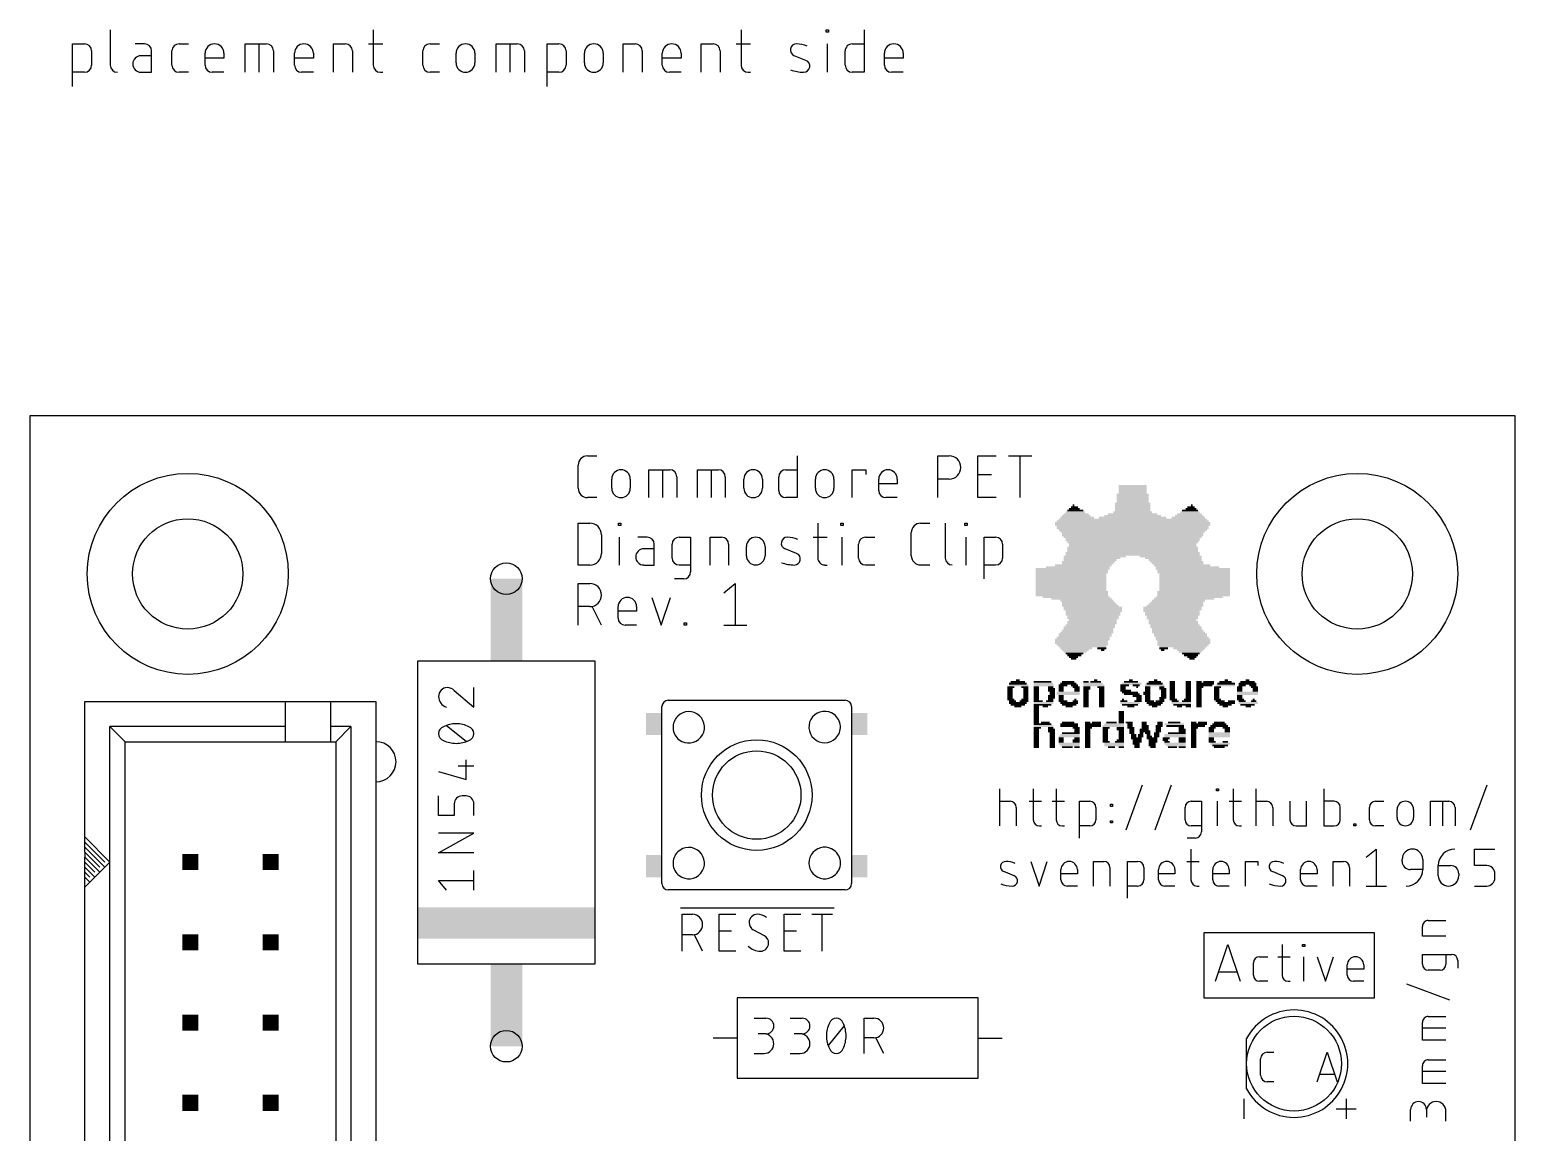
# Model space of a CAD drawing. Extents: x 0 to 47, y 0 to 89.2.
# Drawn here: x 0 to 47, y 54.33 to 89.22 of the extents above; entities that cross this region are included whole.
import ezdxf

# ---------------------------------------------------------------- set-up
doc = ezdxf.new("R2010")
doc.units = 0
for name, color, linetype in [('20', 30, 'CONTINUOUS'), ('21', 253, 'CONTINUOUS'), ('51', 253, 'CONTINUOUS')]:
    doc.layers.add(name, color=color, linetype=linetype)

# ---------------------------------------------------------------- blocks, each defined once
blk = doc.blocks.new('RECT')
blk.add_solid([(-0.5, -0.5), (0.5, -0.5), (-0.5, 0.5), (0.5, 0.5)])

msp = doc.modelspace()

# ---------------------------------------------------------------- linework, layer by layer
at = {"layer": '20'}
for p, q in [((0, 77), (0, 0)), ((47, 77), (0, 77)), ((47, 0), (47, 77))]:
    msp.add_line(p, q, dxfattribs=at)
at = {"layer": '21'}
for p, q in [((2.5485, 89.2238), (2.5485, 88.102)), ((10.8694, 89.2238), (10.8694, 88.102)), ((22.5046, 89.2238), (22.5046, 88.102)), ((25.2019, 89.1491), (25.2019, 89.2238)), ((25.2019, 89.2238), (25.2767, 89.2238)), ((25.2767, 89.1491), (25.2019, 89.1491)), ((25.2767, 89.2238), (25.2767, 89.1491)), ((26.3968, 89.2238), (26.3968, 87.8777)), ((1.3589, 87.4289), (1.3589, 88.7751)), ((1.3589, 88.7751), (1.7328, 88.7751)), ((1.9572, 88.5508), (1.9572, 88.102)), ((3.632, 88.7751), (3.3329, 88.7751)), ((3.8564, 88.4012), (3.5199, 88.4012)), ((3.8564, 87.8777), (3.8564, 88.5508)), ((4.5006, 88.102), (4.5006, 88.5508)), ((4.725, 88.7751), (5.0241, 88.7751)), ((5.5481, 88.102), (5.5481, 88.476)), ((6.1464, 88.476), (6.1464, 88.3264)), ((6.813, 87.8777), (6.813, 88.7751)), ((6.813, 88.7751), (7.4861, 88.7751)), ((7.2617, 87.8777), (7.2617, 88.7751)), ((7.7105, 88.5508), (7.7105, 87.8777)), ((8.3771, 88.102), (8.3771, 88.476)), ((8.9754, 88.476), (8.9754, 88.3264)), ((9.609, 87.8777), (9.609, 88.7751)), ((9.609, 88.7751), (9.983, 88.7751)), ((10.2074, 88.5508), (10.2074, 87.8777)), ((10.7198, 88.7751), (11.1685, 88.7751)), ((12.44, 88.102), (12.44, 88.5508)), ((12.6643, 88.7751), (12.9635, 88.7751)), ((13.4875, 88.1768), (13.4875, 88.476)), ((14.0858, 88.476), (14.0858, 88.1768)), ((14.7524, 87.8777), (14.7524, 88.7751)), ((14.7524, 88.7751), (15.4255, 88.7751)), ((15.2011, 87.8777), (15.2011, 88.7751)), ((15.6498, 88.5508), (15.6498, 87.8777)), ((16.3706, 87.4289), (16.3706, 88.7751)), ((16.3706, 88.7751), (16.7446, 88.7751)), ((16.969, 88.5508), (16.969, 88.102)), ((17.5484, 88.1768), (17.5484, 88.476)), ((18.1467, 88.476), (18.1467, 88.1768)), ((18.7804, 87.8777), (18.7804, 88.7751)), ((18.7804, 88.7751), (19.1543, 88.7751)), ((19.3787, 88.5508), (19.3787, 87.8777)), ((20.0123, 88.102), (20.0123, 88.476)), ((20.6106, 88.476), (20.6106, 88.3264)), ((21.2443, 87.8777), (21.2443, 88.7751)), ((21.2443, 88.7751), (21.6182, 88.7751)), ((21.8426, 88.5508), (21.8426, 87.8777)), ((22.355, 88.7751), (22.8038, 88.7751)), ((24.5594, 88.2516), (24.1854, 88.4012)), ((25.2393, 87.8777), (25.2393, 88.7751)), ((25.7985, 88.102), (25.7985, 88.5508)), ((26.0229, 88.7751), (26.3968, 88.7751)), ((27.0391, 88.102), (27.0391, 88.476)), ((27.6374, 88.476), (27.6374, 88.3264)), ((6.1464, 88.3264), (5.5481, 88.3264)), ((8.9754, 88.3264), (8.3771, 88.3264)), ((20.6106, 88.3264), (20.0123, 88.3264)), ((27.6374, 88.3264), (27.0391, 88.3264)), ((1.7328, 87.8777), (1.3589, 87.8777)), ((3.5199, 87.8777), (3.8564, 87.8777)), ((5.0241, 87.8777), (4.725, 87.8777)), ((6.1464, 87.8777), (5.7725, 87.8777)), ((8.9754, 87.8777), (8.6014, 87.8777)), ((11.0937, 87.8777), (11.1685, 87.8777)), ((12.9635, 87.8777), (12.6643, 87.8777)), ((16.7446, 87.8777), (16.3706, 87.8777)), ((20.6106, 87.8777), (20.2367, 87.8777)), ((22.729, 87.8777), (22.8038, 87.8777)), ((26.3968, 87.8777), (26.0229, 87.8777)), ((27.6374, 87.8777), (27.2635, 87.8777)), ((17.6481, 75.7365), (17.9416, 75.7365)), ((24.285, 75.7365), (24.285, 74.4156)), ((28.7268, 74.4156), (28.7268, 75.7365)), ((28.7268, 75.7365), (29.0936, 75.7365)), ((29.9914, 74.4156), (29.9914, 75.7365)), ((29.9914, 75.7365), (30.5784, 75.7365)), ((30.9704, 75.7365), (31.7042, 75.7365)), ((31.3373, 74.4156), (31.3373, 75.7365)), ((17.3545, 74.7092), (17.3545, 75.4429)), ((19.589, 74.4156), (19.589, 75.2962)), ((19.589, 75.2962), (20.2494, 75.2962)), ((20.0292, 74.4156), (20.0292, 75.2962)), ((21.1252, 74.4156), (21.1252, 75.2962)), ((21.1252, 75.2962), (21.7856, 75.2962)), ((21.5654, 74.4156), (21.5654, 75.2962)), ((23.9181, 75.2962), (24.285, 75.2962)), ((26.0155, 74.4156), (26.0155, 75.2962)), ((26.0155, 75.2962), (26.4558, 75.2962)), ((26.4558, 75.2962), (26.4558, 75.1494)), ((18.4129, 74.7092), (18.4129, 75.0027)), ((18.9999, 75.0027), (18.9999, 74.7092)), ((20.4695, 75.0761), (20.4695, 74.4156)), ((22.0057, 75.0761), (22.0057, 74.4156)), ((22.5948, 74.7092), (22.5948, 75.0027)), ((23.1818, 75.0027), (23.1818, 74.7092)), ((23.698, 74.6358), (23.698, 75.0761)), ((24.8564, 74.7092), (24.8564, 75.0027)), ((25.4434, 75.0027), (25.4434, 74.7092)), ((26.8619, 74.6358), (26.8619, 75.0027)), ((27.449, 74.8559), (26.8619, 74.8559)), ((27.449, 75.0027), (27.449, 74.8559)), ((29.0936, 75.0027), (28.7268, 75.0027)), ((29.9914, 75.1494), (30.4316, 75.1494)), ((17.9416, 74.4156), (17.6481, 74.4156)), ((24.285, 74.4156), (23.9181, 74.4156)), ((27.449, 74.4156), (27.0821, 74.4156)), ((30.5784, 74.4156), (29.9914, 74.4156)), ((17.3545, 72.282), (17.3545, 73.6029)), ((17.3545, 73.6029), (17.7214, 73.6029)), ((18.6235, 73.5295), (18.6235, 73.6029)), ((18.6235, 73.6029), (18.6969, 73.6029)), ((18.6969, 73.5295), (18.6235, 73.5295)), ((18.6969, 73.6029), (18.6969, 73.5295)), ((24.9352, 73.6029), (24.9352, 72.5022)), ((25.6644, 73.5295), (25.6644, 73.6029)), ((25.6644, 73.6029), (25.7378, 73.6029)), ((25.7378, 73.5295), (25.6644, 73.5295)), ((25.7378, 73.6029), (25.7378, 73.5295)), ((28.1845, 73.6029), (28.478, 73.6029)), ((28.9675, 73.6029), (28.9675, 72.5022)), ((29.5902, 73.5295), (29.5902, 73.6029)), ((29.5902, 73.6029), (29.6636, 73.6029)), ((29.6636, 73.5295), (29.5902, 73.5295)), ((29.6636, 73.6029), (29.6636, 73.5295)), ((18.0883, 73.236), (18.0883, 72.6489)), ((18.6602, 72.282), (18.6602, 73.1626)), ((19.5381, 73.1626), (19.2446, 73.1626)), ((19.7583, 72.282), (19.7583, 72.9425)), ((20.3234, 72.5022), (20.3234, 72.9425)), ((20.5435, 73.1626), (20.9104, 73.1626)), ((20.9104, 73.1626), (20.9104, 72.0619)), ((21.5244, 72.282), (21.5244, 73.1626)), ((21.5244, 73.1626), (21.8913, 73.1626)), ((22.1115, 72.9425), (22.1115, 72.282)), ((22.6766, 72.5756), (22.6766, 72.8691)), ((23.2636, 72.8691), (23.2636, 72.5756)), ((24.7884, 73.1626), (25.2287, 73.1626)), ((25.7011, 72.282), (25.7011, 73.1626)), ((26.2198, 72.5022), (26.2198, 72.9425)), ((26.4399, 73.1626), (26.7334, 73.1626)), ((27.891, 72.5756), (27.891, 73.3093)), ((29.6269, 72.282), (29.6269, 73.1626)), ((30.1931, 71.8418), (30.1931, 73.1626)), ((30.1931, 73.1626), (30.56, 73.1626)), ((30.7801, 72.9425), (30.7801, 72.5022)), ((19.7583, 72.7957), (19.4281, 72.7957)), ((24.263, 72.6489), (23.8961, 72.7957)), ((17.7214, 72.282), (17.3545, 72.282)), ((19.4281, 72.282), (19.7583, 72.282)), ((20.9104, 72.282), (20.5435, 72.282)), ((25.1553, 72.282), (25.2287, 72.282)), ((26.7334, 72.282), (26.4399, 72.282)), ((28.478, 72.282), (28.1845, 72.282)), ((30.56, 72.282), (30.1931, 72.282)), ((17.3545, 70.377), (17.3545, 71.6979)), ((17.3545, 71.6979), (17.7214, 71.6979)), ((20.6903, 71.8418), (20.3968, 71.8418)), ((21.9553, 71.4043), (22.3222, 71.6979)), ((22.3222, 71.6979), (22.3222, 70.377)), ((19.6817, 71.2576), (19.9752, 70.377)), ((19.9752, 70.377), (20.2688, 71.2576)), ((17.7214, 70.9641), (17.3545, 70.9641)), ((18.0883, 70.377), (17.7948, 70.9641)), ((18.6149, 70.5972), (18.6149, 70.9641)), ((19.202, 70.8173), (18.6149, 70.8173)), ((19.202, 70.9641), (19.202, 70.8173)), ((19.202, 70.377), (18.8351, 70.377)), ((20.7067, 70.377), (20.7067, 70.4504)), ((20.7067, 70.4504), (20.78, 70.4504)), ((20.78, 70.377), (20.7067, 70.377)), ((20.78, 70.4504), (20.78, 70.377)), ((21.9553, 70.377), (22.6891, 70.377)), ((12.2813, 59.6525), (12.2813, 69.2525)), ((12.2813, 69.2525), (17.8813, 69.2525)), ((17.8813, 69.2525), (17.8813, 59.6525)), ((13.4317, 68.3077), (14.0526, 67.7799)), ((14.0526, 67.7799), (14.0526, 68.4008)), ((1.7462, 63.6738), (1.7462, 67.96)), ((1.7462, 67.96), (8.0963, 67.96)), ((8.0963, 67.96), (9.525, 67.96)), ((8.0963, 67.1663), (8.0963, 67.96)), ((9.525, 67.96), (10.9538, 67.96)), ((9.525, 67.1663), (9.525, 67.96)), ((10.9538, 67.96), (10.9538, 9.54)), ((20.25, 68), (25.75, 68)), ((8.0963, 67.1663), (2.54, 67.1663)), ((2.54, 62.88), (2.54, 67.1663)), ((2.54, 67.1663), (3.0162, 66.69)), ((8.0963, 66.69), (8.0963, 67.1663)), ((9.525, 66.69), (9.525, 67.1663)), ((10.16, 67.1663), (9.525, 67.1663)), ((10.16, 67.1663), (9.6838, 66.69)), ((10.16, 67.1663), (10.16, 10.3337)), ((13.8042, 66.699), (13.1833, 67.1957)), ((3.0162, 40.8138), (3.0162, 66.69)), ((3.0162, 66.69), (8.0963, 66.69)), ((8.0963, 66.69), (9.525, 66.69)), ((9.525, 66.69), (9.6838, 66.69)), ((9.6838, 66.69), (9.6838, 10.81)), ((20, 63.55), (20, 66.45)), ((26, 66.45), (26, 63.6)), ((13.5558, 65.9285), (14.0526, 65.9285)), ((13.8042, 65.4939), (13.8042, 66.1148)), ((12.935, 65.7423), (13.8042, 65.4939)), ((12.935, 64.3509), (12.935, 64.9718)), ((13.8042, 64.9718), (13.68, 64.9718)), ((30.6896, 64.0271), (30.6896, 65.1955)), ((31.7513, 65.1955), (31.7513, 64.2218)), ((32.4752, 65.1955), (32.4752, 64.2218)), ((34.69, 63.8972), (35.2093, 65.3253)), ((35.6044, 63.8972), (36.1237, 65.3253)), ((37.5461, 65.1305), (37.5461, 65.1955)), ((37.5461, 65.1955), (37.611, 65.1955)), ((37.611, 65.1305), (37.5461, 65.1305)), ((37.611, 65.1955), (37.611, 65.1305)), ((38.0759, 65.1955), (38.0759, 64.2218)), ((38.8048, 64.0271), (38.8048, 65.1955)), ((40.9443, 65.1955), (40.9443, 64.0271)), ((45.5866, 63.8972), (46.1059, 65.3253)), ((13.4317, 64.7234), (13.4317, 64.3509)), ((14.0526, 64.3509), (14.0526, 64.7234)), ((30.6896, 64.806), (31.0141, 64.806)), ((31.2088, 64.6112), (31.2088, 64.0271)), ((31.6215, 64.806), (32.011, 64.806)), ((32.3454, 64.806), (32.7349, 64.806)), ((33.21, 63.6376), (33.21, 64.806)), ((33.21, 64.806), (33.5346, 64.806)), ((33.7293, 64.6112), (33.7293, 64.2218)), ((34.1933, 64.6437), (34.1933, 64.7086)), ((34.1933, 64.7086), (34.2582, 64.7086)), ((34.2582, 64.6437), (34.1933, 64.6437)), ((34.2582, 64.7086), (34.2582, 64.6437)), ((36.551, 64.2218), (36.551, 64.6112)), ((36.7458, 64.806), (37.0703, 64.806)), ((37.0703, 64.806), (37.0703, 63.8323)), ((37.5786, 64.0271), (37.5786, 64.806)), ((37.9461, 64.806), (38.3356, 64.806)), ((38.8048, 64.806), (39.1294, 64.806)), ((39.3241, 64.6112), (39.3241, 64.0271)), ((39.8716, 64.806), (39.8716, 64.2218)), ((40.3909, 64.0271), (40.3909, 64.806)), ((41.2689, 64.806), (40.9443, 64.806)), ((41.4636, 64.2218), (41.4636, 64.6112)), ((42.3876, 64.2218), (42.3876, 64.6112)), ((42.5823, 64.806), (42.8419, 64.806)), ((43.2625, 64.2867), (43.2625, 64.5463)), ((43.7818, 64.5463), (43.7818, 64.2867)), ((44.3138, 64.0271), (44.3138, 64.806)), ((44.3138, 64.806), (44.898, 64.806)), ((44.7033, 64.0271), (44.7033, 64.806)), ((45.0927, 64.6112), (45.0927, 64.0271)), ((13.4317, 64.3509), (12.935, 64.3509)), ((31.9461, 64.0271), (32.011, 64.0271)), ((32.67, 64.0271), (32.7349, 64.0271)), ((33.5346, 64.0271), (33.21, 64.0271)), ((34.1933, 64.1244), (34.1933, 64.1893)), ((34.1933, 64.1893), (34.2582, 64.1893)), ((34.2582, 64.1244), (34.1933, 64.1244)), ((34.2582, 64.1893), (34.2582, 64.1244)), ((37.0703, 64.0271), (36.7458, 64.0271)), ((38.2707, 64.0271), (38.3356, 64.0271)), ((40.0664, 64.0271), (40.3909, 64.0271)), ((40.9443, 64.0271), (41.2689, 64.0271)), ((41.8895, 64.0271), (41.8895, 64.092)), ((41.8895, 64.092), (41.9544, 64.092)), ((41.9544, 64.0271), (41.8895, 64.0271)), ((41.9544, 64.092), (41.9544, 64.0271)), ((42.8419, 64.0271), (42.5823, 64.0271)), ((1.7462, 63.515), (1.7462, 63.6738)), ((2.54, 62.88), (1.7462, 63.6738)), ((1.7462, 63.3563), (1.7462, 63.515)), ((2.3812, 62.88), (1.7462, 63.515)), ((12.935, 63.1698), (14.0526, 63.7907)), ((14.0526, 63.7907), (12.935, 63.7907)), ((36.8756, 63.6376), (36.616, 63.6376)), ((1.7462, 63.1975), (1.7462, 63.3563)), ((1.7462, 63.3563), (2.3812, 62.7213)), ((2.2224, 62.7213), (1.7462, 63.1975)), ((1.7462, 63.1975), (1.7462, 63.0388)), ((1.7462, 62.88), (1.7462, 63.0388)), ((1.7462, 63.0388), (2.2225, 62.5625)), ((14.0526, 63.1698), (12.935, 63.1698)), ((36.7368, 63.2904), (36.7368, 62.3168)), ((42.2776, 63.0308), (42.6021, 63.2904)), ((42.6021, 63.2904), (42.6021, 62.1221)), ((45.7066, 62.7712), (45.7066, 63.2904)), ((45.7066, 63.2904), (46.3557, 63.2904)), ((1.7462, 62.7213), (1.7462, 62.88)), ((1.7462, 62.88), (2.0637, 62.5625)), ((1.7462, 62.5625), (1.7462, 62.7213)), ((1.7462, 62.7213), (2.0637, 62.4038)), ((1.7462, 62.4038), (1.7462, 62.5625)), ((1.7462, 62.5625), (1.7463, 62.5625)), ((1.7463, 62.5625), (1.905, 62.4038)), ((2.3812, 62.7213), (2.0637, 62.4038)), ((2.2225, 62.7213), (2.2224, 62.7213)), ((2.5399, 62.88), (2.3812, 62.7213)), ((2.54, 62.88), (2.5399, 62.88)), ((2.54, 40.8138), (2.54, 62.88)), ((14.0526, 61.9887), (14.0526, 62.6096)), ((31.1439, 62.4466), (30.8194, 62.5764)), ((31.6745, 62.901), (31.9342, 62.1221)), ((31.9342, 62.1221), (32.1938, 62.901)), ((32.627, 62.3168), (32.627, 62.6413)), ((33.1463, 62.5115), (32.627, 62.5115)), ((33.1463, 62.6413), (33.1463, 62.5115)), ((33.6557, 62.1221), (33.6557, 62.901)), ((33.6557, 62.901), (33.9803, 62.901)), ((34.175, 62.7063), (34.175, 62.1221)), ((34.7284, 61.7326), (34.7284, 62.901)), ((34.7284, 62.901), (35.0529, 62.901)), ((35.2477, 62.7063), (35.2477, 62.3168)), ((35.7131, 62.3168), (35.7131, 62.6413)), ((36.2324, 62.5115), (35.7131, 62.5115)), ((36.2324, 62.6413), (36.2324, 62.5115)), ((36.607, 62.901), (36.9964, 62.901)), ((37.4276, 62.3168), (37.4276, 62.6413)), ((37.9469, 62.5115), (37.4276, 62.5115)), ((37.9469, 62.6413), (37.9469, 62.5115)), ((38.4629, 62.1221), (38.4629, 62.901)), ((38.4629, 62.901), (38.8524, 62.901)), ((38.8524, 62.901), (38.8524, 62.7712)), ((39.6402, 62.4466), (39.3157, 62.5764)), ((40.2089, 62.3168), (40.2089, 62.6413)), ((40.7282, 62.5115), (40.2089, 62.5115)), ((40.7282, 62.6413), (40.7282, 62.5115)), ((41.2376, 62.1221), (41.2376, 62.901)), ((41.2376, 62.901), (41.5622, 62.901)), ((41.7569, 62.7063), (41.7569, 62.1221)), ((43.4206, 62.901), (43.4206, 62.9659)), ((44.0697, 62.6413), (43.6802, 62.6413)), ((44.0697, 62.9659), (44.0697, 62.6413)), ((44.5636, 62.7712), (44.953, 62.7712)), ((44.5636, 62.4466), (44.5636, 62.7712)), ((45.2127, 62.5115), (45.2127, 62.4466)), ((46.096, 62.7712), (45.7066, 62.7712)), ((46.3557, 62.3817), (46.3557, 62.5115)), ((1.7462, 62.0863), (1.7462, 62.4038)), ((2.0637, 62.4038), (1.7462, 62.0863)), ((1.7462, 62.4038), (1.905, 62.245)), ((1.7462, 40.8138), (1.7462, 62.0863)), ((13.1833, 61.9887), (12.935, 62.2991)), ((12.935, 62.2991), (14.0526, 62.2991)), ((33.1463, 62.1221), (32.8217, 62.1221)), ((35.0529, 62.1221), (34.7284, 62.1221)), ((36.2324, 62.1221), (35.9078, 62.1221)), ((36.9315, 62.1221), (36.9964, 62.1221)), ((37.9469, 62.1221), (37.6223, 62.1221)), ((40.7282, 62.1221), (40.4036, 62.1221)), ((42.2776, 62.1221), (42.9267, 62.1221)), ((45.7066, 62.1221), (46.096, 62.1221)), ((25.4, 62), (20.25, 62)), ((20.5897, 61.4299), (25.4478, 61.4299)), ((20.6405, 60.0583), (20.6405, 61.2267)), ((20.6405, 61.2267), (20.965, 61.2267)), ((21.8165, 60.0583), (21.8165, 61.2267)), ((21.8165, 61.2267), (22.3358, 61.2267)), ((23.8739, 60.0583), (23.8739, 61.2267)), ((23.8739, 61.2267), (24.3932, 61.2267)), ((24.7479, 61.2267), (25.397, 61.2267)), ((25.0725, 60.0583), (25.0725, 61.2267)), ((21.8165, 60.7074), (22.2059, 60.7074)), ((23.2479, 60.5451), (22.8909, 60.7399)), ((23.8739, 60.7074), (24.2633, 60.7074)), ((37.1475, 60.6425), (37.1475, 59.5313)), ((39.8463, 60.6425), (37.1475, 60.6425)), ((42.545, 60.6425), (39.8463, 60.6425)), ((42.545, 59.5313), (42.545, 60.6425)), ((44.0625, 60.5332), (44.0625, 60.8437)), ((44.2488, 61.0299), (44.8075, 61.0299)), ((20.965, 60.5776), (20.6405, 60.5776)), ((21.2896, 60.0583), (21.0299, 60.5776)), ((37.5158, 59.1058), (37.9053, 60.2742)), ((37.9053, 60.2742), (38.2947, 59.1058)), ((39.6218, 60.2742), (39.6218, 59.3005)), ((40.2731, 60.2093), (40.2731, 60.2742)), ((40.2731, 60.2742), (40.338, 60.2742)), ((40.338, 60.2093), (40.2731, 60.2093)), ((40.338, 60.2742), (40.338, 60.2093)), ((44.8075, 60.5332), (44.0625, 60.5332)), ((22.3358, 60.0583), (21.8165, 60.0583)), ((24.3932, 60.0583), (23.8739, 60.0583)), ((38.7138, 59.3005), (38.7138, 59.69)), ((38.9085, 59.8847), (39.1681, 59.8847)), ((39.492, 59.8847), (39.8815, 59.8847)), ((40.3056, 59.1058), (40.3056, 59.8847)), ((40.7317, 59.8847), (40.9914, 59.1058)), ((40.9914, 59.1058), (41.251, 59.8847)), ((44.0625, 59.6453), (44.0625, 59.9558)), ((44.0625, 59.9558), (44.9938, 59.9558)), ((44.8075, 59.9558), (44.8075, 59.6453)), ((45.1801, 59.7695), (45.1801, 59.5212)), ((17.8813, 59.6525), (12.2813, 59.6525)), ((37.1475, 59.5313), (37.1475, 58.5787)), ((38.1974, 59.3979), (37.6132, 59.3979)), ((41.6842, 59.3005), (41.6842, 59.6251)), ((42.2035, 59.4953), (41.6842, 59.4953)), ((42.2035, 59.6251), (42.2035, 59.4953)), ((42.545, 58.5787), (42.545, 59.5313)), ((44.6213, 59.4591), (44.2488, 59.4591)), ((39.1681, 59.1058), (38.9085, 59.1058)), ((39.8165, 59.1058), (39.8815, 59.1058)), ((42.2035, 59.1058), (41.8789, 59.1058)), ((44.9317, 58.5139), (43.5658, 59.0106)), ((30.0038, 58.5787), (22.3838, 58.5787)), ((22.3838, 58.5787), (22.3838, 56.0388)), ((30.0038, 56.0388), (30.0038, 58.5787)), ((37.1475, 58.5787), (42.545, 58.5787)), ((22.9212, 57.9388), (23.2937, 57.9388)), ((24.0642, 57.9388), (24.4367, 57.9388)), ((26.3975, 56.8212), (26.3975, 57.9388)), ((26.3975, 57.9388), (26.7079, 57.9388)), ((44.2488, 57.9918), (44.8075, 57.9918)), ((23.2937, 57.4421), (23.0454, 57.4421)), ((24.4367, 57.4421), (24.1884, 57.4421)), ((25.2693, 57.0696), (25.766, 57.6904)), ((44.0625, 57.2468), (44.0625, 57.8056)), ((44.8075, 57.6193), (44.0625, 57.6193)), ((22.3838, 57.3088), (21.6218, 57.3088)), ((26.7079, 57.3179), (26.3975, 57.3179)), ((27.0184, 56.8212), (26.77, 57.3179)), ((30.0038, 57.3088), (30.7658, 57.3088)), ((44.8075, 57.2468), (44.0625, 57.2468)), ((22.9212, 56.8212), (23.2316, 56.8212)), ((24.0642, 56.8212), (24.3746, 56.8212)), ((44.0625, 55.8752), (44.0625, 56.434)), ((44.2488, 56.6202), (44.8075, 56.6202)), ((22.3838, 56.0388), (30.0038, 56.0388)), ((44.8075, 56.2477), (44.0625, 56.2477)), ((44.8075, 55.8752), (44.0625, 55.8752)), ((38.4125, 55.3888), (38.4125, 54.7538)), ((41.3287, 55.0712), (41.9638, 55.0712)), ((41.6463, 55.3888), (41.6463, 54.7538)), ((43.69, 54.68), (43.69, 55.0525)), ((44.1867, 55.0525), (44.1867, 54.8041)), ((44.8075, 54.68), (44.8075, 54.9904))]:
    msp.add_line(p, q, dxfattribs=at)
for centre, radius in [((5, 72), 3.1789), ((42, 72), 3.1789), ((5, 72), 1.7463), ((42, 72), 1.7463), ((23, 65), 1.75), ((23, 65), 1.4)]:
    msp.add_circle(centre, radius, dxfattribs=at)
for centre, radius, start, end in [((1.7328, 88.5508), 0.2244, 0, 90), ((3.5199, 88.1394), 0.2618, 90, 270), ((3.632, 88.5508), 0.2244, 0, 90), ((4.725, 88.5508), 0.2244, 89.9992, 180), ((5.8473, 88.476), 0.2992, 0, 180), ((7.4861, 88.5508), 0.2244, 0, 90), ((8.6762, 88.476), 0.2992, 0, 180), ((9.983, 88.5508), 0.2244, 0, 90), ((12.6643, 88.5508), 0.2244, 89.9992, 180), ((13.7866, 88.476), 0.2992, 0, 180), ((15.4255, 88.5508), 0.2244, 0, 90), ((16.7446, 88.5508), 0.2244, 0, 90), ((17.8475, 88.476), 0.2992, 0, 180), ((19.1543, 88.5508), 0.2244, 0, 90), ((20.3115, 88.476), 0.2992, 0, 180), ((21.6182, 88.5508), 0.2244, 0, 90), ((24.2574, 88.5812), 0.1939, 89.181, 248.1986), ((24.2481, 87.9259), 0.8493, 65.7609, 89.181), ((26.0229, 88.5508), 0.2244, 89.9992, 180), ((27.3382, 88.476), 0.2992, 0, 180), ((1.7328, 88.102), 0.2244, 270.0008, 0), ((2.7729, 88.102), 0.2244, 180, 270), ((4.725, 88.102), 0.2244, 180, 270), ((5.7725, 88.102), 0.2244, 180, 270), ((8.6014, 88.102), 0.2244, 180, 270), ((11.0937, 88.102), 0.2244, 180, 270), ((12.6643, 88.102), 0.2244, 180, 270), ((13.7866, 88.1768), 0.2992, 180, 0), ((16.7446, 88.102), 0.2244, 270.0008, 0), ((17.8475, 88.1768), 0.2992, 180, 0), ((20.2367, 88.102), 0.2244, 180, 270), ((22.729, 88.102), 0.2244, 180, 270), ((24.5027, 89.146), 1.2684, 250.2096, 269.181), ((24.4874, 88.0715), 0.1939, 269.181, 68.1986), ((26.0229, 88.102), 0.2244, 180, 270), ((27.2635, 88.102), 0.2244, 180, 270), ((17.6481, 75.4429), 0.2935, 90.0006, 180), ((29.0936, 75.3696), 0.3669, 270, 90), ((18.7064, 75.0027), 0.2935, 0, 180), ((20.2494, 75.0761), 0.2201, 0, 90), ((21.7856, 75.0761), 0.2201, 0, 90), ((22.8883, 75.0027), 0.2935, 0, 180), ((23.9181, 75.0761), 0.2201, 90, 180), ((25.1499, 75.0027), 0.2935, 0, 180), ((27.1555, 75.0027), 0.2935, 0, 180), ((17.6481, 74.7092), 0.2935, 180, 270), ((18.7064, 74.7092), 0.2935, 180, 0), ((22.8883, 74.7092), 0.2935, 180, 0), ((23.9181, 74.6358), 0.2201, 180, 270), ((25.1499, 74.7092), 0.2935, 180, 0), ((27.0821, 74.6358), 0.2201, 180, 270), ((17.7214, 73.236), 0.3669, 0, 90), ((28.1845, 73.3093), 0.2935, 90.0006, 180), ((19.5381, 72.9425), 0.2201, 0, 90), ((20.5435, 72.9425), 0.2201, 90, 180), ((21.8913, 72.9424), 0.2201, 0.0008, 90), ((22.9701, 72.8691), 0.2935, 0, 180), ((23.9668, 72.9723), 0.1903, 89.1812, 248.1987), ((23.9576, 72.3294), 0.8333, 65.7611, 89.1812), ((26.4399, 72.9425), 0.2201, 90, 180), ((30.56, 72.9424), 0.2201, 0.0008, 90), ((17.7214, 72.6489), 0.3669, 270, 0), ((19.4281, 72.5389), 0.2568, 90, 270), ((20.5435, 72.5022), 0.2201, 180, 270), ((22.9701, 72.5756), 0.2935, 180, 0), ((24.1923, 72.4723), 0.1903, 269.1812, 68.1987), ((25.1553, 72.5022), 0.2201, 180, 270.0008), ((26.4399, 72.5022), 0.2201, 180, 270), ((28.1845, 72.5756), 0.2935, 180, 270), ((29.1876, 72.5022), 0.2201, 180, 270), ((30.56, 72.5022), 0.2201, 270, 0), ((20.6903, 72.0619), 0.2201, 270.0008, 0), ((24.2074, 73.5264), 1.2445, 250.2099, 269.1812), ((17.7214, 71.331), 0.3669, 270, 90), ((18.9084, 70.9641), 0.2935, 0, 180), ((18.8351, 70.5972), 0.2201, 180, 270), ((13.2144, 68.1214), 0.2794, 90, 180), ((13.2144, 68.1007), 0.3001, 43.6028, 89.9998), ((13.2939, 68.1214), 0.3589, 180.0001, 252.0551), ((13.4938, 66.3368), 0.921, 90, 115.9897), ((13.4938, 66.3368), 0.921, 64.0104, 90.0001), ((20.8502, 67.1467), 0.4975, 232.8791, 134.749), ((25.1498, 67.1533), 0.4975, 52.8791, 314.749), ((13.1647, 66.9473), 0.2297, 108.9225, 180), ((13.1647, 66.9473), 0.2297, 179.9998, 251.0761), ((13.8228, 66.9473), 0.2297, 359.9998, 71.0759), ((13.8228, 66.9473), 0.2297, 288.9251, 360), ((10.9538, 66.055), 0.635, 270, 90), ((13.4938, 67.5579), 0.921, 244.0111, 270), ((13.4938, 67.5579), 0.921, 269.9999, 295.9887), ((13.68, 64.7234), 0.2484, 90, 180), ((13.8042, 64.7234), 0.2484, 0, 89.9986), ((31.0141, 64.6112), 0.1947, 0.0009, 90), ((33.5346, 64.6112), 0.1947, 0.0009, 90), ((36.7458, 64.6112), 0.1947, 90, 180), ((39.1294, 64.6112), 0.1947, 0.0009, 90), ((41.2689, 64.6112), 0.1947, 0, 90), ((42.5823, 64.6112), 0.1947, 90, 180), ((43.5222, 64.5463), 0.2596, 0, 180), ((44.898, 64.6112), 0.1947, 0, 90), ((31.9461, 64.2218), 0.1947, 180, 270), ((32.67, 64.2218), 0.1947, 180, 270), ((33.5346, 64.2218), 0.1947, 270, 0), ((36.7458, 64.2218), 0.1947, 180, 270), ((38.2707, 64.2218), 0.1947, 180, 270), ((40.0664, 64.2218), 0.1947, 180, 270), ((41.2689, 64.2218), 0.1947, 270, 359.9991), ((42.5823, 64.2218), 0.1947, 180, 270), ((43.5222, 64.2867), 0.2596, 180, 0), ((36.8756, 63.8323), 0.1947, 270.0009, 0), ((20.8502, 62.8467), 0.4975, 232.8791, 134.749), ((25.15, 62.85), 0.5, 53.1301, 306.8699), ((43.7451, 62.9659), 0.3246, 0, 180), ((45.0829, 62.7712), 0.5193, 90.0003, 180), ((30.8819, 62.7327), 0.1683, 89.1818, 248.1989), ((30.8738, 62.1639), 0.7371, 65.7612, 89.1819), ((32.8867, 62.6413), 0.2596, 0, 180), ((33.9803, 62.7062), 0.1947, 0.0009, 90), ((35.0529, 62.7062), 0.1947, 0.0009, 90), ((35.9727, 62.6413), 0.2596, 0, 180), ((37.6872, 62.6413), 0.2596, 0, 180), ((39.3782, 62.7327), 0.1683, 89.1818, 248.1989), ((39.37, 62.1639), 0.7371, 65.7612, 89.1819), ((40.4685, 62.6413), 0.2596, 0, 180), ((41.5622, 62.7062), 0.1947, 0.0009, 90), ((43.6802, 62.901), 0.2596, 180, 270), ((43.5504, 62.6413), 0.5193, 270, 0), ((44.953, 62.5115), 0.2596, 0, 90), ((46.096, 62.5115), 0.2596, 0, 90), ((31.0947, 63.2228), 1.1008, 250.209, 269.1819), ((31.0814, 62.2903), 0.1683, 269.1818, 68.1989), ((32.8217, 62.3168), 0.1947, 180, 270), ((35.0529, 62.3168), 0.1947, 270, 0), ((35.9078, 62.3168), 0.1947, 180, 270), ((36.9315, 62.3168), 0.1947, 180, 270), ((37.6223, 62.3168), 0.1947, 180, 270), ((39.591, 63.2228), 1.1008, 250.209, 269.1819), ((39.5777, 62.2903), 0.1683, 269.1818, 68.1989), ((40.4036, 62.3168), 0.1947, 180, 270), ((44.8881, 62.4466), 0.3246, 180, 0), ((46.096, 62.3817), 0.2596, 270, 0), ((20.965, 60.9021), 0.3246, 270, 90), ((23.0207, 60.9671), 0.2596, 89.9993, 180), ((23.0207, 60.7399), 0.4868, 53.1301, 89.9993), ((23.0248, 60.9671), 0.2637, 179.9998, 239.4902), ((44.2487, 60.8437), 0.1863, 89.999, 180), ((23.1181, 60.6068), 0.5485, 224.761, 269.9999), ((23.1181, 60.3179), 0.2596, 270, 0), ((23.114, 60.3179), 0.2637, 0.0001, 59.4899), ((38.9085, 59.69), 0.1947, 90, 180), ((41.9439, 59.6251), 0.2596, 0, 180), ((44.9938, 59.7695), 0.1863, 0, 90), ((38.9085, 59.3005), 0.1947, 180, 270), ((39.8165, 59.3005), 0.1947, 180, 270), ((41.8789, 59.3005), 0.1947, 180, 270), ((44.2488, 59.6453), 0.1863, 180, 270), ((44.6213, 59.6453), 0.1863, 270.001, 0), ((23.2937, 57.6904), 0.2484, 270, 90), ((24.4367, 57.6904), 0.2484, 270, 90), ((25.5176, 57.7091), 0.2297, 89.9998, 161.0761), ((25.5176, 57.7091), 0.2297, 18.9225, 90), ((26.7079, 57.6284), 0.3104, 270, 90), ((40, 56.5), 1.7, 28.0725, 151.9275), ((40, 56.5), 1.7, 28.0725, 151.9275), ((44.2487, 57.8056), 0.1863, 89.999, 180), ((23.2316, 57.1316), 0.3104, 270, 90), ((24.3746, 57.1316), 0.3104, 270, 90), ((26.1282, 57.38), 0.921, 154.0111, 180), ((26.1282, 57.38), 0.921, 180.0001, 205.9886), ((24.9071, 57.38), 0.921, 0, 25.9897), ((24.9071, 57.38), 0.921, 334.0106, 359.9999), ((25.5176, 57.0509), 0.2297, 198.9244, 269.9999), ((25.5176, 57.0509), 0.2297, 269.9998, 341.0766), ((44.2487, 56.434), 0.1863, 89.999, 180), ((40, 56.5), 1.7, 208.0725, 331.9275), ((40, 56.5), 1.7, 208.0725, 331.9275), ((43.9383, 55.0525), 0.2484, 0, 180), ((44.4971, 54.9904), 0.3104, 0, 180)]:
    msp.add_arc(centre, radius, start, end, dxfattribs=at)
at = {"layer": '51'}
for p, q in [((20, 66.45), (20, 67.8)), ((20.2, 68), (20.25, 68)), ((25.75, 68), (25.8, 68)), ((26, 67.8), (26, 66.45)), ((20, 62.2), (20, 63.55)), ((26, 63.6), (26, 62.2)), ((20.25, 62), (20.2, 62)), ((25.8, 62), (25.4, 62)), ((38.5, 55.7), (38.5, 57.3)), ((38.9442, 56.1309), (38.9442, 56.6531)), ((39.1531, 56.8619), (39.3619, 56.8619)), ((40.7354, 55.9221), (41.0486, 56.8619)), ((41.0486, 56.8619), (41.3619, 55.9221)), ((41.2836, 56.1571), (40.8137, 56.1571)), ((39.3619, 55.9221), (39.1531, 55.9221))]:
    msp.add_line(p, q, dxfattribs=at)
for centre, radius in [((15.0813, 71.8525), 0.5), ((40, 56.5), 1.5), ((15.0813, 57.0525), 0.5)]:
    msp.add_circle(centre, radius, dxfattribs=at)
for centre, radius, start, end in [((20.2, 67.8), 0.2, 90, 180), ((25.8, 67.8), 0.2, 0, 90), ((20.8502, 67.1467), 0.4975, 134.749, 232.8791), ((25.1498, 67.1533), 0.4975, 314.749, 52.8791), ((20.8502, 62.8467), 0.4975, 134.749, 232.8791), ((25.15, 62.85), 0.5, 306.8699, 53.1301), ((20.2, 62.2), 0.2, 180, 270), ((25.8, 62.2), 0.2, 270, 0), ((40, 56.5), 1.7, 331.9275, 28.0725), ((39.1531, 56.6531), 0.2088, 90.0009, 180), ((39.1531, 56.1309), 0.2088, 180, 270)]:
    msp.add_arc(centre, radius, start, end, dxfattribs=at)

# ---------------------------------------------------------------- block references
at = {"layer": '21', "yscale": 0.0559}
for p, xscale in [((34.8958, 74.7865), 0.8941), ((34.8958, 74.7306), 0.8941), ((34.8958, 74.5071), 1.0058), ((34.8958, 74.4512), 1.0058), ((34.8958, 74.3953), 1.0058), ((34.8958, 74.3394), 1.0058), ((34.8958, 74.2836), 1.0058), ((34.8958, 74.6747), 0.8941), ((34.8958, 74.6189), 0.8941), ((34.8958, 74.563), 0.8941), ((33.1356, 73.7807), 1.0617), ((33.1076, 73.8365), 0.8941), ((33.1076, 73.8924), 0.7823), ((33.0797, 73.9483), 0.6147), ((33.0797, 74.0042), 0.5029), ((33.0517, 74.0601), 0.3353), ((33.0517, 74.1159), 0.2235), ((33.0238, 74.1718), 0.0559), ((34.8958, 73.7807), 2.1234), ((34.8958, 73.8365), 1.7882), ((34.8958, 73.8924), 1.5646), ((34.8958, 73.9483), 1.2294), ((34.8958, 74.2277), 1.1176), ((34.8958, 74.1718), 1.1176), ((34.8958, 74.1159), 1.1176), ((34.8958, 74.0601), 1.1176), ((34.8958, 74.0042), 1.1176), ((36.656, 73.7807), 1.0617), ((36.684, 73.8365), 0.8941), ((36.684, 73.8924), 0.7823), ((36.7119, 73.9483), 0.6147), ((36.7119, 74.0042), 0.5029), ((36.7398, 74.0601), 0.3353), ((36.7398, 74.1159), 0.2235), ((36.7678, 74.1718), 0.0559), ((34.8958, 73.613), 4.9174), ((34.8958, 73.5571), 4.9174), ((34.8958, 73.6689), 4.8057), ((34.8958, 73.5012), 4.8057), ((34.8958, 73.4454), 4.8057), ((34.8958, 73.7248), 4.6939), ((34.8958, 73.3895), 4.6939), ((34.8958, 73.3336), 4.5822), ((34.8958, 73.2777), 4.4704), ((34.8958, 73.2219), 4.4704), ((34.8958, 73.166), 4.3586), ((34.8958, 73.1101), 4.2469), ((34.8958, 73.0542), 4.2469), ((34.8958, 72.9983), 4.1351), ((34.8958, 72.8307), 4.1351), ((34.8958, 72.9425), 4.0234), ((34.8958, 72.8866), 4.0234), ((33.4988, 72.3837), 1.6764), ((33.6944, 72.5513), 1.9558), ((33.6106, 72.4954), 1.7882), ((33.5547, 72.4395), 1.6764), ((34.8958, 72.663), 4.2469), ((34.8958, 72.6072), 4.2469), ((34.8958, 72.7748), 4.1351), ((34.8958, 72.7189), 4.1351), ((36.0972, 72.5513), 1.9558), ((36.181, 72.4954), 1.7882), ((36.2369, 72.4395), 1.6764), ((36.2928, 72.3837), 1.6764), ((32.9959, 72.1601), 2.347), ((32.9679, 72.1043), 2.2911), ((32.9679, 72.0484), 2.2911), ((32.94, 71.9925), 2.2352), ((32.94, 71.9366), 2.2352), ((33.1635, 72.216), 2.0117), ((33.3312, 72.2719), 1.7882), ((33.4708, 72.3278), 1.6205), ((36.3207, 72.3278), 1.6205), ((36.4604, 72.2719), 1.7882), ((36.7957, 72.1601), 2.347), ((36.6281, 72.216), 2.0117), ((36.8237, 72.1043), 2.2911), ((36.8237, 72.0484), 2.2911), ((36.8516, 71.9925), 2.2352), ((36.8516, 71.9366), 2.2352), ((32.94, 71.8807), 2.2352), ((32.94, 71.8248), 2.2352), ((32.94, 71.769), 2.2352), ((32.94, 71.7131), 2.2352), ((32.94, 71.6572), 2.2352), ((32.94, 71.6013), 2.2352), ((32.94, 71.5455), 2.2352), ((32.94, 71.4896), 2.2352), ((32.9679, 71.4337), 2.2911), ((36.8237, 71.4337), 2.2911), ((36.8516, 71.8807), 2.2352), ((36.8516, 71.8248), 2.2352), ((36.8516, 71.769), 2.2352), ((36.8516, 71.7131), 2.2352), ((36.8516, 71.6572), 2.2352), ((36.8516, 71.6013), 2.2352), ((36.8516, 71.5455), 2.2352), ((36.8516, 71.4896), 2.2352), ((32.9679, 71.3778), 2.2911), ((32.9679, 71.3219), 2.2911), ((33.1076, 71.2661), 2.1234), ((33.2753, 71.2102), 1.8999), ((33.4429, 71.1543), 1.6764), ((33.4988, 71.0984), 1.6764), ((33.5267, 71.0425), 1.7323), ((33.5547, 70.9866), 1.7882), ((36.2369, 70.9866), 1.7882), ((36.2649, 71.0425), 1.7323), ((36.2928, 71.0984), 1.6764), ((36.3487, 71.1543), 1.6764), ((36.5163, 71.2102), 1.8999), ((36.684, 71.2661), 2.1234), ((36.8237, 71.3778), 2.2911), ((36.8237, 71.3219), 2.2911), ((33.6385, 70.9308), 1.844), ((33.6385, 70.8749), 1.844), ((33.6664, 70.819), 1.7882), ((33.6385, 70.7631), 1.7323), ((33.6385, 70.7073), 1.7323), ((33.6385, 70.6514), 1.6205), ((33.6385, 70.5955), 1.6205), ((33.6106, 70.4837), 1.5646), ((33.6385, 70.5396), 1.5088), ((36.1531, 70.9308), 1.844), ((36.1531, 70.8749), 1.844), ((36.1252, 70.819), 1.7882), ((36.1531, 70.7631), 1.7323), ((36.1531, 70.7073), 1.7323), ((36.1531, 70.6514), 1.6205), ((36.1531, 70.5955), 1.6205), ((36.1531, 70.5396), 1.5088), ((36.181, 70.4837), 1.5646), ((33.387, 70.0926), 1.6764), ((33.387, 70.0367), 1.6764), ((33.4429, 70.1484), 1.6764), ((33.4708, 70.2043), 1.6205), ((33.5267, 70.3161), 1.6205), ((33.4988, 70.2602), 1.5646), ((33.5547, 70.372), 1.5646), ((33.6106, 70.4279), 1.5646), ((36.181, 70.4279), 1.5646), ((36.2369, 70.372), 1.5646), ((36.2649, 70.3161), 1.6205), ((36.3207, 70.2043), 1.6205), ((36.2928, 70.2602), 1.5646), ((36.3487, 70.1484), 1.6764), ((36.4046, 70.0926), 1.6764), ((36.4046, 70.0367), 1.6764), ((33.3032, 69.9249), 1.7323), ((33.2753, 69.8691), 1.6764), ((33.2753, 69.8132), 1.6764), ((33.3032, 69.7573), 1.6205), ((33.3312, 69.9808), 1.6764), ((33.3032, 69.7014), 1.5088), ((33.1076, 69.6455), 1.0058), ((33.0797, 69.5897), 0.8382), ((33.0797, 69.5338), 0.7264), ((33.9179, 69.6455), 0.2794), ((33.9458, 69.5897), 0.1118), ((36.4604, 69.9808), 1.6764), ((36.4884, 69.9249), 1.7323), ((36.5163, 69.8691), 1.6764), ((36.5163, 69.8132), 1.6764), ((36.4884, 69.7573), 1.6205), ((36.4884, 69.7014), 1.5088), ((35.8737, 69.6455), 0.2794), ((35.8458, 69.5897), 0.1118), ((36.684, 69.6455), 1.0058), ((36.7119, 69.5897), 0.8382), ((36.7119, 69.5338), 0.7264), ((33.0517, 69.4779), 0.5588), ((33.0517, 69.422), 0.447), ((33.0238, 69.3661), 0.2794), ((33.0238, 69.3102), 0.1676), ((36.7398, 69.4779), 0.5588), ((36.7398, 69.422), 0.447), ((36.7678, 69.3661), 0.2794), ((36.7678, 69.3102), 0.1676), ((31.2636, 68.6397), 0.1118), ((33.7223, 68.6397), 0.1118), ((34.8399, 68.6397), 0.1118), ((35.6222, 68.6397), 0.1118), ((37.8574, 68.6397), 0.1118), ((38.528, 68.6397), 0.1118), ((31.0401, 68.4162), 0.2235), ((31.0121, 68.3603), 0.1676), ((31.0121, 68.3044), 0.1676), ((31.0121, 68.2485), 0.1676), ((31.0121, 68.1927), 0.1676), ((31.0121, 68.1368), 0.1676), ((31.2915, 68.4721), 0.6147), ((31.2636, 68.5279), 0.5588), ((31.2636, 68.5838), 0.447), ((31.4871, 68.4162), 0.2235), ((31.5151, 68.3603), 0.1676), ((31.5151, 68.3044), 0.1676), ((31.5151, 68.2485), 0.1676), ((31.5151, 68.1927), 0.1676), ((31.5151, 68.1368), 0.1676), ((32.0459, 68.5838), 0.5588), ((31.8503, 68.4162), 0.1676), ((31.8503, 68.3603), 0.1676), ((31.8503, 68.3044), 0.1676), ((31.8503, 68.2485), 0.1676), ((31.8503, 68.1927), 0.1676), ((31.8503, 68.1368), 0.1676), ((32.0739, 68.5279), 0.6147), ((32.0739, 68.4721), 0.6147), ((32.3253, 68.3603), 0.2235), ((32.3253, 68.3044), 0.2235), ((32.3253, 68.1368), 0.2235), ((32.2974, 68.4162), 0.1676), ((32.3533, 68.2485), 0.1676), ((32.3533, 68.1927), 0.1676), ((32.8562, 68.2485), 0.7264), ((32.8562, 68.1927), 0.7264), ((32.6885, 68.4721), 0.2794), ((32.6326, 68.4162), 0.1676), ((32.6326, 68.3603), 0.1676), ((32.6326, 68.3044), 0.1676), ((32.6326, 68.1368), 0.1676), ((32.8562, 68.5279), 0.5029), ((32.8562, 68.5838), 0.3912), ((33.0517, 68.4721), 0.2235), ((33.1076, 68.4162), 0.2235), ((33.1356, 68.3603), 0.1676), ((33.1356, 68.3044), 0.1676), ((33.6664, 68.4721), 0.6706), ((33.415, 68.5838), 0.1676), ((33.6385, 68.5279), 0.6147), ((33.4429, 68.4162), 0.2235), ((33.4429, 68.3603), 0.2235), ((33.415, 68.3044), 0.1676), ((33.415, 68.2485), 0.1676), ((33.415, 68.1927), 0.1676), ((33.415, 68.1368), 0.1676), ((33.7223, 68.5838), 0.3353), ((33.8899, 68.4162), 0.2235), ((33.9179, 68.3603), 0.1676), ((33.9179, 68.3044), 0.1676), ((33.9179, 68.2485), 0.1676), ((33.9179, 68.1927), 0.1676), ((33.9179, 68.1368), 0.1676), ((34.6443, 68.4721), 0.2794), ((34.6723, 68.3044), 0.3353), ((34.5885, 68.4162), 0.1676), ((34.5885, 68.3603), 0.1676), ((34.8679, 68.5279), 0.6147), ((34.812, 68.2485), 0.5029), ((34.8399, 68.5838), 0.447), ((34.8679, 68.1927), 0.5029), ((35.0076, 68.4721), 0.2235), ((35.0355, 68.1368), 0.2794), ((35.0355, 68.4162), 0.0559), ((35.3428, 68.2485), 0.2235), ((35.3428, 68.1927), 0.2235), ((35.5943, 68.4721), 0.6147), ((35.3708, 68.4162), 0.1676), ((35.3708, 68.3603), 0.1676), ((35.3708, 68.3044), 0.1676), ((35.3708, 68.1368), 0.1676), ((35.5943, 68.5279), 0.5029), ((35.5943, 68.5838), 0.3912), ((35.8178, 68.4162), 0.1676), ((35.8458, 68.3603), 0.2235), ((35.8737, 68.3044), 0.1676), ((35.8737, 68.2485), 0.1676), ((35.8737, 68.1927), 0.1676), ((35.8737, 68.1368), 0.1676), ((36.1531, 68.5838), 0.1676), ((36.1531, 68.5279), 0.1676), ((36.1531, 68.4721), 0.1676), ((36.1531, 68.4162), 0.1676), ((36.1531, 68.3603), 0.1676), ((36.1531, 68.3044), 0.1676), ((36.1531, 68.2485), 0.1676), ((36.1531, 68.1927), 0.1676), ((36.1531, 68.1368), 0.1676), ((36.656, 68.5838), 0.1676), ((36.656, 68.5279), 0.1676), ((36.656, 68.4721), 0.1676), ((36.656, 68.4162), 0.1676), ((36.656, 68.3603), 0.1676), ((36.656, 68.3044), 0.1676), ((36.656, 68.2485), 0.1676), ((36.656, 68.1927), 0.1676), ((36.656, 68.1368), 0.1676), ((37.0192, 68.4162), 0.2235), ((36.9913, 68.5838), 0.1676), ((37.1869, 68.5279), 0.5588), ((37.1589, 68.4721), 0.5029), ((36.9913, 68.3603), 0.1676), ((36.9913, 68.3044), 0.1676), ((36.9913, 68.2485), 0.1676), ((36.9913, 68.1927), 0.1676), ((36.9913, 68.1368), 0.1676), ((37.2986, 68.5838), 0.3353), ((37.578, 68.4162), 0.2235), ((37.5501, 68.3603), 0.1676), ((37.5501, 68.3044), 0.1676), ((37.5501, 68.2485), 0.1676), ((37.5501, 68.1927), 0.1676), ((37.5501, 68.1368), 0.1676), ((37.8295, 68.4721), 0.6147), ((37.8574, 68.5279), 0.5588), ((37.8295, 68.5838), 0.3912), ((38.2765, 68.4162), 0.1676), ((38.2765, 68.3603), 0.1676), ((38.2765, 68.3044), 0.1676), ((38.528, 68.2485), 0.6706), ((38.528, 68.1927), 0.6706), ((38.2765, 68.1368), 0.1676), ((38.528, 68.5279), 0.5588), ((38.3604, 68.4721), 0.2235), ((38.528, 68.5838), 0.447), ((38.6956, 68.4721), 0.2235), ((38.7515, 68.4162), 0.2235), ((38.7795, 68.3603), 0.1676), ((38.7795, 68.3044), 0.1676), ((31.0121, 68.0809), 0.1676), ((31.0401, 68.025), 0.2235), ((31.096, 67.9691), 0.2235), ((31.2636, 67.9133), 0.5588), ((31.2636, 67.8574), 0.447), ((31.2636, 67.8015), 0.2235), ((31.4592, 67.9691), 0.2794), ((31.4871, 68.025), 0.2235), ((31.5151, 68.0809), 0.1676), ((31.8503, 68.0809), 0.1676), ((31.8503, 68.025), 0.1676), ((31.9062, 67.9691), 0.2794), ((32.0459, 67.8574), 0.5588), ((31.8503, 67.8015), 0.1676), ((31.8503, 67.7456), 0.1676), ((31.8503, 67.6897), 0.1676), ((32.0739, 67.9133), 0.6147), ((32.1297, 67.8015), 0.1676), ((32.2694, 67.9691), 0.2235), ((32.3253, 68.0809), 0.2235), ((32.2974, 68.025), 0.1676), ((32.6326, 68.0809), 0.1676), ((32.6326, 68.025), 0.1676), ((32.6885, 67.9691), 0.2794), ((32.8841, 67.9133), 0.5588), ((32.8841, 67.8574), 0.447), ((32.8841, 67.8015), 0.2235), ((33.0797, 67.9691), 0.1676), ((33.0797, 68.025), 0.0559), ((33.415, 68.0809), 0.1676), ((33.415, 68.025), 0.1676), ((33.415, 67.9691), 0.1676), ((33.415, 67.9133), 0.1676), ((33.415, 67.8574), 0.1676), ((33.415, 67.8015), 0.1676), ((33.9179, 68.0809), 0.1676), ((33.9179, 68.025), 0.1676), ((33.9179, 67.9691), 0.1676), ((33.9179, 67.9133), 0.1676), ((33.9179, 67.8574), 0.1676), ((33.9179, 67.8015), 0.1676), ((34.6164, 67.9691), 0.2235), ((34.812, 67.9133), 0.6147), ((34.812, 67.8574), 0.5029), ((34.5885, 68.025), 0.0559), ((34.8399, 67.8015), 0.2235), ((35.0634, 67.9691), 0.2235), ((35.0914, 68.0809), 0.1676), ((35.0914, 68.025), 0.1676), ((35.3708, 68.0809), 0.1676), ((35.3708, 68.025), 0.1676), ((35.4267, 67.9691), 0.2794), ((35.5943, 67.9133), 0.5029), ((35.5943, 67.8574), 0.3912), ((35.5943, 67.8015), 0.1676), ((35.7619, 67.9691), 0.2794), ((35.8458, 68.0809), 0.2235), ((35.8178, 68.025), 0.1676), ((36.181, 68.025), 0.2235), ((36.1531, 68.0809), 0.1676), ((36.2369, 67.9691), 0.2235), ((36.4325, 67.9133), 0.6147), ((36.4604, 67.8574), 0.5588), ((36.3766, 67.8015), 0.1676), ((36.6001, 67.9691), 0.2794), ((36.6281, 68.025), 0.2235), ((36.656, 68.0809), 0.1676), ((36.656, 67.8015), 0.1676), ((36.9913, 68.0809), 0.1676), ((36.9913, 68.025), 0.1676), ((36.9913, 67.9691), 0.1676), ((36.9913, 67.9133), 0.1676), ((36.9913, 67.8574), 0.1676), ((36.9913, 67.8015), 0.1676), ((37.5501, 68.0809), 0.1676), ((37.578, 68.025), 0.2235), ((37.6619, 67.9691), 0.2794), ((37.8574, 67.9133), 0.5588), ((37.8295, 67.8574), 0.3912), ((37.8295, 67.8015), 0.1676), ((38.0251, 67.9691), 0.2235), ((38.2765, 68.0809), 0.1676), ((38.3045, 68.025), 0.2235), ((38.3604, 67.9691), 0.2235), ((38.5559, 67.9133), 0.6147), ((38.528, 67.8574), 0.447), ((38.5559, 67.8015), 0.1676), ((38.7236, 67.9691), 0.1676), ((38.7236, 68.025), 0.0559), ((31.8503, 67.6339), 0.1676), ((31.8503, 67.578), 0.1676), ((31.8503, 67.5221), 0.1676), ((31.8503, 67.4662), 0.1676), ((31.8503, 67.4103), 0.1676), ((31.8503, 67.3544), 0.1676), ((31.8503, 67.2986), 0.1676), ((32.0459, 67.2427), 0.5588), ((32.0739, 67.1868), 0.6147), ((32.1297, 67.2986), 0.2794), ((32.8841, 67.2427), 0.5588), ((32.8841, 67.1868), 0.5588), ((32.8562, 67.2986), 0.3912), ((33.4708, 67.2986), 0.1676), ((33.6385, 67.2427), 0.5029), ((33.6385, 67.1868), 0.5029), ((33.7503, 67.2986), 0.2794), ((34.2811, 67.1868), 0.6706), ((34.309, 67.2427), 0.6147), ((34.2252, 67.2986), 0.3353), ((34.5326, 67.6339), 0.1676), ((34.5326, 67.578), 0.1676), ((34.5326, 67.5221), 0.1676), ((34.5326, 67.4662), 0.1676), ((34.5326, 67.4103), 0.1676), ((34.5326, 67.3544), 0.1676), ((34.5326, 67.2986), 0.1676), ((34.784, 67.2986), 0.2235), ((34.812, 67.2427), 0.1676), ((34.812, 67.1868), 0.1676), ((35.259, 67.2986), 0.1676), ((35.259, 67.2427), 0.1676), ((35.287, 67.1868), 0.2235), ((35.734, 67.1868), 0.2235), ((35.7619, 67.2986), 0.1676), ((35.7619, 67.2427), 0.1676), ((36.209, 67.2427), 0.6147), ((36.2369, 67.1868), 0.5588), ((36.209, 67.2986), 0.3912), ((36.9633, 67.1868), 0.447), ((36.8237, 67.2986), 0.1676), ((36.9913, 67.2427), 0.5029), ((37.1031, 67.2986), 0.2794), ((37.6339, 67.1868), 0.5588), ((37.6339, 67.2427), 0.447), ((37.6339, 67.2986), 0.3353), ((31.8783, 67.1309), 0.2235), ((31.8503, 67.0751), 0.1676), ((31.8503, 67.0192), 0.1676), ((31.8503, 66.9633), 0.1676), ((31.8503, 66.9074), 0.1676), ((31.8503, 66.8515), 0.1676), ((31.8503, 66.7957), 0.1676), ((31.8503, 66.7398), 0.1676), ((32.3253, 67.0751), 0.2235), ((32.3253, 67.0192), 0.2235), ((32.2974, 67.1309), 0.1676), ((32.3533, 66.9633), 0.1676), ((32.3533, 66.9074), 0.1676), ((32.3533, 66.8515), 0.1676), ((32.3533, 66.7957), 0.1676), ((32.3533, 66.7398), 0.1676), ((32.8841, 66.8515), 0.6706), ((32.6326, 66.7957), 0.1676), ((32.6326, 66.7398), 0.1676), ((32.9121, 66.9074), 0.6147), ((32.94, 66.9633), 0.5588), ((33.1076, 67.1309), 0.2235), ((33.1076, 66.7398), 0.2235), ((33.1356, 67.0751), 0.1676), ((33.1356, 67.0192), 0.1676), ((33.1356, 66.7957), 0.1676), ((33.4708, 67.0751), 0.1676), ((33.4708, 67.0192), 0.1676), ((33.4708, 66.9633), 0.1676), ((33.4708, 66.9074), 0.1676), ((33.4708, 66.8515), 0.1676), ((33.4708, 66.7957), 0.1676), ((33.4708, 66.7398), 0.1676), ((33.4988, 67.1309), 0.2235), ((34.0576, 67.1309), 0.2235), ((34.0297, 67.0751), 0.1676), ((34.0297, 67.0192), 0.1676), ((34.0297, 66.9633), 0.1676), ((34.0297, 66.9074), 0.1676), ((34.0297, 66.8515), 0.1676), ((34.0297, 66.7957), 0.1676), ((34.0297, 66.7398), 0.1676), ((34.5046, 67.1309), 0.2235), ((34.5046, 67.0751), 0.2235), ((34.5046, 66.7398), 0.2235), ((34.5326, 67.0192), 0.1676), ((34.5326, 66.9633), 0.1676), ((34.5326, 66.9074), 0.1676), ((34.5326, 66.8515), 0.1676), ((34.5326, 66.7957), 0.1676), ((34.8399, 67.1309), 0.2235), ((34.8679, 67.0751), 0.1676), ((34.8679, 67.0192), 0.1676), ((34.8679, 66.9633), 0.1676), ((34.9237, 66.9074), 0.1676), ((34.9237, 66.8515), 0.1676), ((35.0076, 66.7957), 0.3353), ((35.0355, 66.7398), 0.2794), ((35.1472, 66.9074), 0.1676), ((35.1472, 66.8515), 0.1676), ((35.259, 67.0751), 0.2794), ((35.287, 67.0192), 0.3353), ((35.1752, 66.9633), 0.1118), ((35.287, 67.1309), 0.2235), ((35.3708, 66.9633), 0.1676), ((35.3987, 66.9074), 0.1118), ((35.5105, 66.7957), 0.3353), ((35.4267, 66.8515), 0.1676), ((35.5384, 66.7398), 0.2794), ((35.6502, 66.9633), 0.1676), ((35.6502, 66.9074), 0.1676), ((35.6502, 66.8515), 0.1676), ((35.7061, 67.1309), 0.1676), ((35.7061, 67.0751), 0.1676), ((35.7061, 67.0192), 0.1676), ((35.9575, 66.7957), 0.2235), ((35.9296, 66.7398), 0.1676), ((36.2369, 66.9074), 0.6706), ((36.2369, 66.8515), 0.6706), ((36.2928, 66.9633), 0.5588), ((36.4604, 67.0751), 0.2235), ((36.4604, 67.0192), 0.2235), ((36.4604, 66.7957), 0.2235), ((36.4604, 66.7398), 0.2235), ((36.4325, 67.1309), 0.1676), ((36.8516, 67.1309), 0.2235), ((36.8237, 67.0751), 0.1676), ((36.8237, 67.0192), 0.1676), ((36.8237, 66.9633), 0.1676), ((36.8237, 66.9074), 0.1676), ((36.8237, 66.8515), 0.1676), ((36.8237, 66.7957), 0.1676), ((36.8237, 66.7398), 0.1676), ((37.3824, 67.0751), 0.1676), ((37.3824, 67.0192), 0.1676), ((37.6339, 66.9633), 0.6706), ((37.6339, 66.9074), 0.6706), ((37.6339, 66.8515), 0.6706), ((37.3824, 66.7957), 0.1676), ((37.3824, 66.7398), 0.1676), ((37.4104, 67.1309), 0.2235), ((37.8574, 67.1309), 0.2235), ((37.8854, 67.0751), 0.1676), ((37.8854, 67.0192), 0.1676), ((31.8503, 66.6839), 0.1676), ((31.8503, 66.628), 0.1676), ((31.8503, 66.5721), 0.1676), ((31.8503, 66.5162), 0.1676), ((32.3533, 66.6839), 0.1676), ((32.3533, 66.628), 0.1676), ((32.3533, 66.5721), 0.1676), ((32.3533, 66.5162), 0.1676), ((32.6326, 66.6839), 0.1676), ((32.8841, 66.628), 0.6706), ((32.9121, 66.5721), 0.6147), ((32.8282, 66.5162), 0.3353), ((33.1076, 66.6839), 0.2235), ((33.1356, 66.5162), 0.1676), ((33.4708, 66.6839), 0.1676), ((33.4708, 66.628), 0.1676), ((33.4708, 66.5721), 0.1676), ((33.4708, 66.5162), 0.1676), ((34.0576, 66.6839), 0.2235), ((34.309, 66.628), 0.6147), ((34.309, 66.5721), 0.6147), ((34.2252, 66.5162), 0.2235), ((34.4767, 66.6839), 0.2794), ((34.5326, 66.5162), 0.1676), ((35.0355, 66.6839), 0.2794), ((35.0076, 66.628), 0.2235), ((35.0355, 66.5721), 0.1676), ((35.0355, 66.5162), 0.1676), ((35.5384, 66.6839), 0.2794), ((35.5105, 66.628), 0.2235), ((35.5105, 66.5721), 0.2235), ((35.5384, 66.5162), 0.1676), ((36.2369, 66.628), 0.6706), ((35.9855, 66.6839), 0.1676), ((36.2649, 66.5721), 0.6147), ((36.1531, 66.5162), 0.2794), ((36.4604, 66.6839), 0.2235), ((36.4604, 66.5162), 0.2235), ((36.8237, 66.6839), 0.1676), ((36.8237, 66.628), 0.1676), ((36.8237, 66.5721), 0.1676), ((36.8237, 66.5162), 0.1676), ((37.4104, 66.6839), 0.2235), ((37.6619, 66.628), 0.6147), ((37.6619, 66.5721), 0.5029), ((37.6339, 66.5162), 0.3353), ((37.8295, 66.6839), 0.1676)]:
    msp.add_blockref('RECT', p, dxfattribs=dict(at, xscale=xscale))
at = {"layer": '21', "xscale": 1.6, "rotation": 270}
for p in [(15.0813, 70.0525), (15.0813, 58.8525)]:
    msp.add_blockref('RECT', p, dxfattribs=at)
at = {"layer": '21', "xscale": 0.508, "yscale": 0.508, "rotation": 270}
for p in [(5.08, 62.88), (7.62, 62.88), (5.08, 60.34), (7.62, 60.34), (5.08, 57.8), (7.62, 57.8), (5.08, 55.26), (7.62, 55.26)]:
    msp.add_blockref('RECT', p, dxfattribs=at)
at = {"layer": '21', "yscale": 5.6, "rotation": 270}
msp.add_blockref('RECT', (15.0813, 60.9525), dxfattribs=at)
at = {"layer": '51', "rotation": 270}
for p in [(15.0813, 71.3525), (15.0813, 57.5525)]:
    msp.add_blockref('RECT', p, dxfattribs=at)
at = {"layer": '51', "xscale": 0.5, "yscale": 0.7}
for p in [(19.75, 67.25), (26.25, 67.25), (19.75, 62.75), (26.25, 62.75)]:
    msp.add_blockref('RECT', p, dxfattribs=at)

doc.saveas('drawing.dxf')
